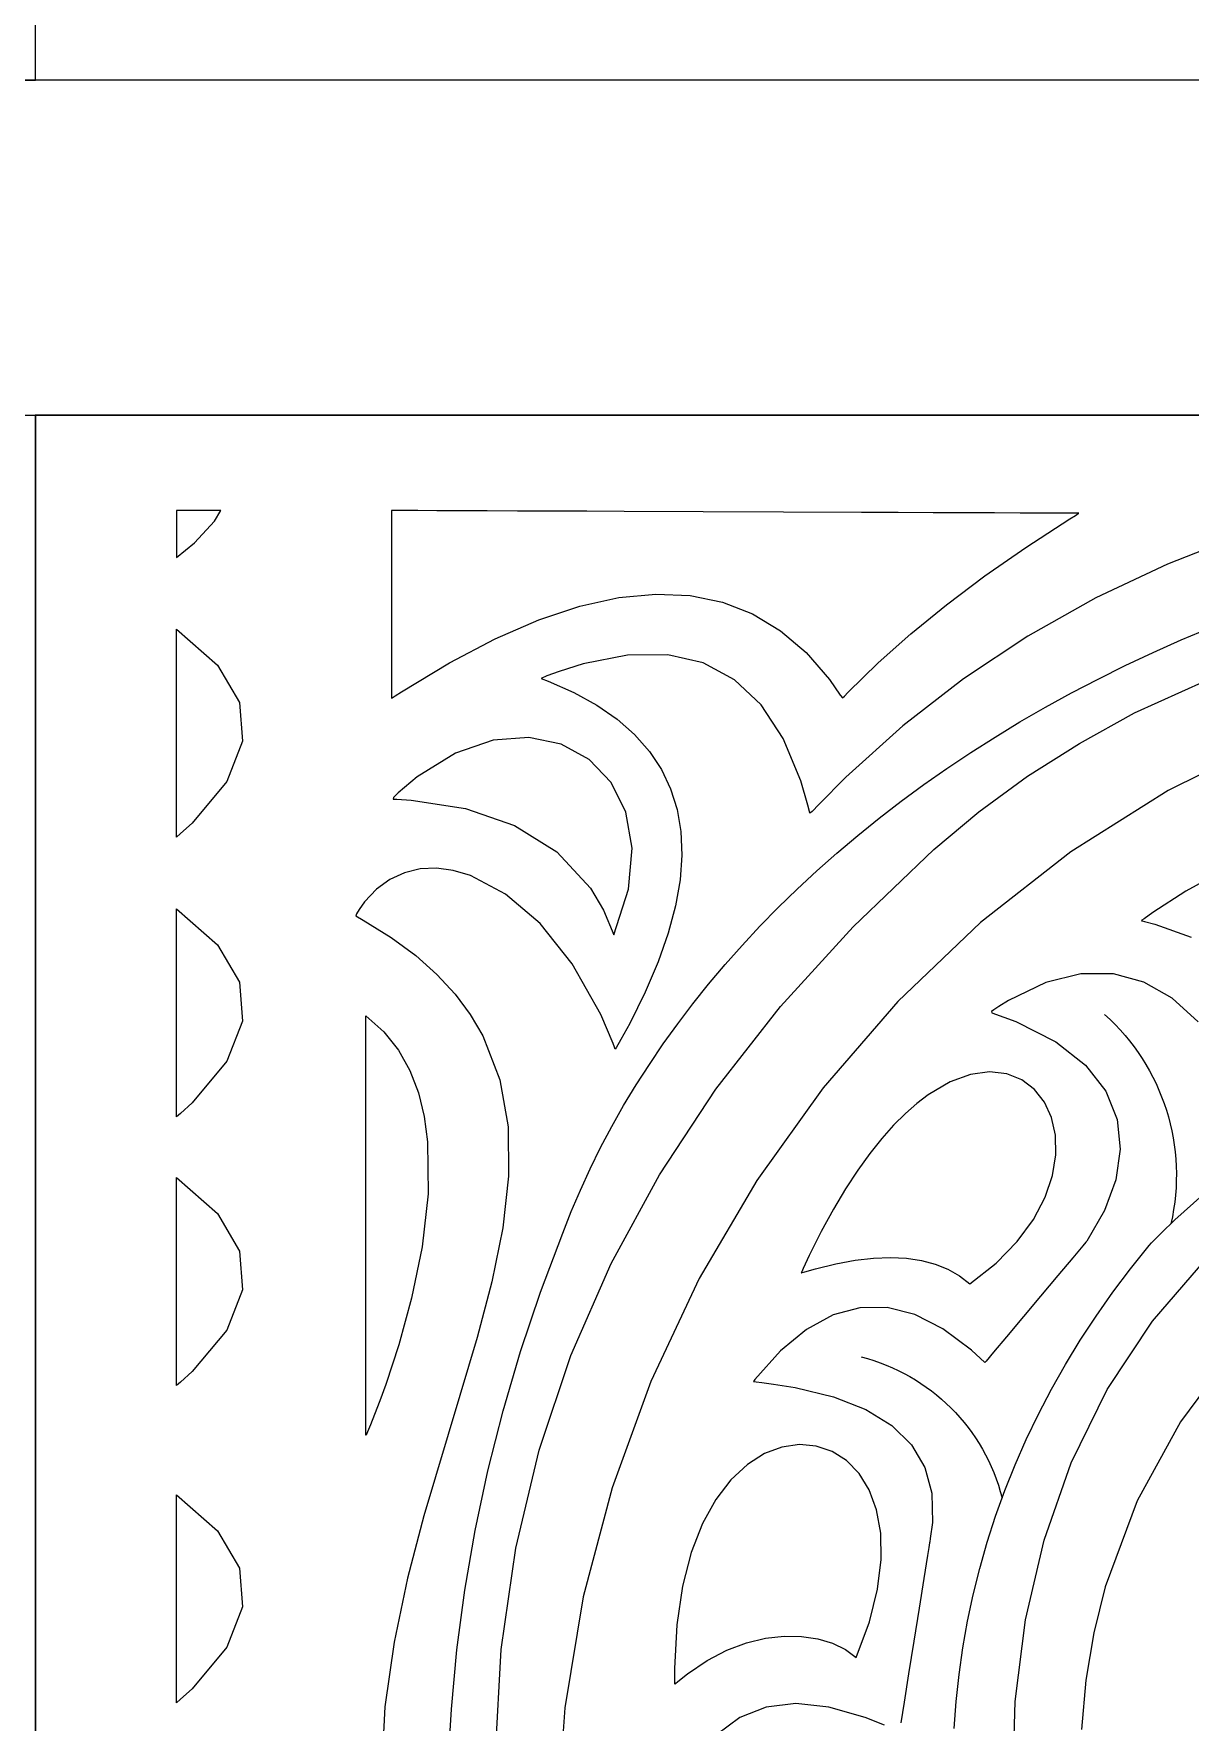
# Model space of a CAD drawing. Header units: inches. Extents: x 249 to 1192, y -18 to 440.
# Drawn here: x 621.908 to 622.253, y 261.748 to 262.252 of the extents above; entities that cross this region are included whole.
import ezdxf

# ---------------------------------------------------------------- set-up
doc = ezdxf.new("R2010")
doc.units = ezdxf.units.IN
doc.header["$MEASUREMENT"] = 0
doc.layers.add('KACA', color=141, linetype='Continuous', lineweight=30)
doc.layers.add('KOLOM', color=5, linetype='Continuous')

# ---------------------------------------------------------------- blocks, each defined once
blk = doc.blocks.new('GORGA')
blk.add_lwpolyline([(366.59218, 151.19092), (367.59218, 151.19092), (367.59218, 149.19092), (366.59218, 149.19092)], close=True)
blk.add_lwpolyline([(366.59218, 151.19092), (367.59218, 151.19092), (367.59218, 149.19092), (366.59218, 149.19092)], close=True)
at = {"lineweight": 9}
for points in [[(367.24496, 151.00982), (367.2528, 151.01685), (367.26124, 151.02168), (367.2703, 151.02415), (367.28002, 151.02414), (367.29044, 151.02152), (367.3016, 151.01614), (367.3045, 151.01436), (367.30597, 151.01339), (367.30671, 151.01289), (367.30656, 151.01249), (367.29942, 151.0099), (367.28752, 151.00388), (367.27864, 150.99688), (367.27259, 150.98909), (367.26918, 150.98068), (367.26823, 150.97182), (367.26954, 150.9627), (367.27294, 150.9535), (367.27823, 150.94438), (367.27853, 150.94402), (367.27939, 150.943), (367.28246, 150.93934), (367.28688, 150.9341), (367.29203, 150.92797), (367.30223, 150.91584), (367.30609, 150.91125), (367.30834, 150.90857), (367.30869, 150.90816), (367.3127, 150.91185), (367.32122, 150.91821), (367.3296, 150.92243), (367.33787, 150.92453), (367.34601, 150.92449), (367.35402, 150.92232), (367.36192, 150.91803), (367.36968, 150.9116), (367.37733, 150.90304), (367.3778, 150.90244), (367.377, 150.90232), (367.37525, 150.90213), (367.37184, 150.90171), (367.36537, 150.90068), (367.35385, 150.89789), (367.34422, 150.89411), (367.33647, 150.88933), (367.33061, 150.88357), (367.32664, 150.87683), (367.32456, 150.86909), (367.32436, 150.86036), (367.32497, 150.85563), (367.32515, 150.85465), (367.32516, 150.8546), (367.32521, 150.85429), (367.32543, 150.85289), (367.3258, 150.85057), (367.3269, 150.8437), (367.32832, 150.83479), (367.32989, 150.82493), (367.33144, 150.81521), (367.33279, 150.80673), (367.33377, 150.8006)], [(367.33861, 150.79988), (367.34439, 150.8022), (367.35524, 150.80529), (367.3651, 150.80631), (367.37399, 150.80527), (367.3819, 150.80217), (367.38883, 150.79701)], [(367.23181, 151.1552), (367.25416, 151.14646), (367.27551, 151.13637), (367.29581, 151.12495), (367.31505, 151.11221), (367.33319, 151.09817), (367.3502, 151.08285), (367.35827, 151.07472), (367.36024, 151.07264), (367.36093, 151.0721), (367.36105, 151.07258), (367.36153, 151.07449), (367.36366, 151.08175), (367.36893, 151.09435), (367.37553, 151.10441), (367.38348, 151.11194), (367.39277, 151.11693), (367.40339, 151.11938), (367.41536, 151.1193), (367.42866, 151.11668), (367.43582, 151.11442), (367.43952, 151.11306), (367.44114, 151.11231), (367.43909, 151.11153), (367.4314, 151.10813), (367.42453, 151.10433), (367.41848, 151.10013), (367.41326, 151.09554), (367.40885, 151.09055), (367.40528, 151.08515), (367.40252, 151.07937), (367.40058, 151.07318), (367.39947, 151.06659), (367.39918, 151.05961), (367.39971, 151.05223), (367.40107, 151.04444), (367.40325, 151.03627), (367.40625, 151.02769), (367.41007, 151.01871), (367.41471, 151.00934), (367.41734, 151.0045), (367.41874, 151.00205), (367.41906, 151.00167), (367.41928, 151.00224), (367.41971, 151.00338), (367.4234, 151.01205), (367.4319, 151.02714), (367.44151, 151.03915), (367.45178, 151.04797), (367.46225, 151.05351), (367.46742, 151.05501), (367.47247, 151.05566), (367.47735, 151.05544), (367.48199, 151.05433), (367.48634, 151.05233), (367.49034, 151.04942), (367.49393, 151.04559), (367.49556, 151.04332), (367.49633, 151.0421), (367.49653, 151.04143), (367.49428, 151.04017), (367.48595, 151.03499), (367.47864, 151.02958), (367.4723, 151.02393), (367.46689, 151.01806), (367.46235, 151.01198), (367.45864, 151.00568), (367.45348, 150.99246), (367.45104, 150.97846), (367.45089, 150.96373), (367.45266, 150.9483), (367.45594, 150.93222), (367.46033, 150.91555), (367.46544, 150.89831), (367.47622, 150.86235), (367.48109, 150.84372), (367.4851, 150.82471), (367.48783, 150.80537), (367.4889, 150.78574)], [(367.24496, 151.00982), (367.2528, 151.01685), (367.26124, 151.02168), (367.2703, 151.02415), (367.28002, 151.02414), (367.29044, 151.02152), (367.3016, 151.01614), (367.3045, 151.01436), (367.30597, 151.01339), (367.30671, 151.01289), (367.30656, 151.01249), (367.29942, 151.0099), (367.28752, 151.00388), (367.27864, 150.99688), (367.27259, 150.98909), (367.26918, 150.98068), (367.26823, 150.97182), (367.26954, 150.9627), (367.27294, 150.9535), (367.27823, 150.94438), (367.27853, 150.94402), (367.27939, 150.943), (367.28246, 150.93934), (367.28688, 150.9341), (367.29203, 150.92797), (367.30223, 150.91584), (367.30609, 150.91125), (367.30834, 150.90857), (367.30869, 150.90816), (367.3127, 150.91185), (367.32122, 150.91821), (367.3296, 150.92243), (367.33787, 150.92453), (367.34601, 150.92449), (367.35402, 150.92232), (367.36192, 150.91803), (367.36968, 150.9116), (367.37733, 150.90304), (367.3778, 150.90244), (367.377, 150.90232), (367.37525, 150.90213), (367.37184, 150.90171), (367.36537, 150.90068), (367.35385, 150.89789), (367.34422, 150.89411), (367.33647, 150.88933), (367.33061, 150.88357), (367.32664, 150.87683), (367.32456, 150.86909), (367.32436, 150.86036), (367.32497, 150.85563), (367.32515, 150.85465), (367.32516, 150.8546), (367.32521, 150.85429), (367.32543, 150.85289), (367.3258, 150.85057), (367.3269, 150.8437), (367.32832, 150.83479), (367.32989, 150.82493), (367.33144, 150.81521), (367.33279, 150.80673), (367.33377, 150.8006)], [(367.33861, 150.79988), (367.34439, 150.8022), (367.35524, 150.80529), (367.3651, 150.80631), (367.37399, 150.80527), (367.3819, 150.80217), (367.38883, 150.79701)], [(367.23181, 151.1552), (367.25416, 151.14646), (367.27551, 151.13637), (367.29581, 151.12495), (367.31505, 151.11221), (367.33319, 151.09817), (367.3502, 151.08285), (367.35827, 151.07472), (367.36024, 151.07264), (367.36093, 151.0721), (367.36105, 151.07258), (367.36153, 151.07449), (367.36366, 151.08175), (367.36893, 151.09435), (367.37553, 151.10441), (367.38348, 151.11194), (367.39277, 151.11693), (367.40339, 151.11938), (367.41536, 151.1193), (367.42866, 151.11668), (367.43582, 151.11442), (367.43952, 151.11306), (367.44114, 151.11231), (367.43909, 151.11153), (367.4314, 151.10813), (367.42453, 151.10433), (367.41848, 151.10013), (367.41326, 151.09554), (367.40885, 151.09055), (367.40528, 151.08515), (367.40252, 151.07937), (367.40058, 151.07318), (367.39947, 151.06659), (367.39918, 151.05961), (367.39971, 151.05223), (367.40107, 151.04444), (367.40325, 151.03627), (367.40625, 151.02769), (367.41007, 151.01871), (367.41471, 151.00934), (367.41734, 151.0045), (367.41874, 151.00205), (367.41906, 151.00167), (367.41928, 151.00224), (367.41971, 151.00338), (367.4234, 151.01205), (367.4319, 151.02714), (367.44151, 151.03915), (367.45178, 151.04797), (367.46225, 151.05351), (367.46742, 151.05501), (367.47247, 151.05566), (367.47735, 151.05544), (367.48199, 151.05433), (367.48634, 151.05233), (367.49034, 151.04942), (367.49393, 151.04559), (367.49556, 151.04332), (367.49633, 151.0421), (367.49653, 151.04143), (367.49428, 151.04017), (367.48595, 151.03499), (367.47864, 151.02958), (367.4723, 151.02393), (367.46689, 151.01806), (367.46235, 151.01198), (367.45864, 151.00568), (367.45348, 150.99246), (367.45104, 150.97846), (367.45089, 150.96373), (367.45266, 150.9483), (367.45594, 150.93222), (367.46033, 150.91555), (367.46544, 150.89831), (367.47622, 150.86235), (367.48109, 150.84372), (367.4851, 150.82471), (367.48783, 150.80537), (367.4889, 150.78574)], [(367.4347, 150.94673), (367.43219, 150.95317), (367.42947, 150.95958), (367.42654, 150.96595), (367.42341, 150.97227), (367.42008, 150.97856), (367.41654, 150.9848), (367.41281, 150.99099), (367.40887, 150.99713), (367.40474, 151.00321), (367.40041, 151.00923), (367.39589, 151.01519), (367.39117, 151.02108), (367.38626, 151.0269), (367.38116, 151.03265), (367.37587, 151.03833), (367.37039, 151.04392), (367.36473, 151.04944), (367.35889, 151.05487), (367.35286, 151.06021), (367.34664, 151.06545), (367.34025, 151.0706), (367.33368, 151.07566), (367.32693, 151.08061), (367.32001, 151.08546), (367.31291, 151.09019), (367.30564, 151.09482), (367.2982, 151.09933), (367.29059, 151.10372), (367.28281, 151.10799), (367.27486, 151.11214), (367.26675, 151.11616), (367.25847, 151.12004), (367.25003, 151.1238), (367.24143, 151.12741)], [(367.31784, 150.79894), (367.31726, 150.80697), (367.3164, 150.81498), (367.31527, 150.82295), (367.31387, 150.8309), (367.31219, 150.8388), (367.31023, 150.84666), (367.308, 150.85448), (367.30549, 150.86224), (367.3027, 150.86995), (367.29964, 150.8776), (367.2963, 150.88518), (367.29269, 150.89269), (367.28879, 150.90014), (367.28462, 150.9075), (367.28018, 150.91478), (367.27545, 150.92198), (367.27045, 150.92909), (367.26517, 150.9361), (367.25962, 150.94301), (367.2589, 150.94387), (367.25807, 150.94478), (367.25602, 150.94677), (367.25191, 150.95069), (367.24357, 150.95823)], [(367.4347, 150.94673), (367.43219, 150.95317), (367.42947, 150.95958), (367.42654, 150.96595), (367.42341, 150.97227), (367.42008, 150.97856), (367.41654, 150.9848), (367.41281, 150.99099), (367.40887, 150.99713), (367.40474, 151.00321), (367.40041, 151.00923), (367.39589, 151.01519), (367.39117, 151.02108), (367.38626, 151.0269), (367.38116, 151.03265), (367.37587, 151.03833), (367.37039, 151.04392), (367.36473, 151.04944), (367.35889, 151.05487), (367.35286, 151.06021), (367.34664, 151.06545), (367.34025, 151.0706), (367.33368, 151.07566), (367.32693, 151.08061), (367.32001, 151.08546), (367.31291, 151.09019), (367.30564, 151.09482), (367.2982, 151.09933), (367.29059, 151.10372), (367.28281, 151.10799), (367.27486, 151.11214), (367.26675, 151.11616), (367.25847, 151.12004), (367.25003, 151.1238), (367.24143, 151.12741)], [(367.31784, 150.79894), (367.31726, 150.80697), (367.3164, 150.81498), (367.31527, 150.82295), (367.31387, 150.8309), (367.31219, 150.8388), (367.31023, 150.84666), (367.308, 150.85448), (367.30549, 150.86224), (367.3027, 150.86995), (367.29964, 150.8776), (367.2963, 150.88518), (367.29269, 150.89269), (367.28879, 150.90014), (367.28462, 150.9075), (367.28018, 150.91478), (367.27545, 150.92198), (367.27045, 150.92909), (367.26517, 150.9361), (367.25962, 150.94301), (367.2589, 150.94387), (367.25807, 150.94478), (367.25602, 150.94677), (367.25191, 150.95069), (367.24357, 150.95823)], [(367.45485, 150.79142), (367.45307, 150.82251), (367.4487, 150.85268), (367.44176, 150.88194), (367.43228, 150.91027), (367.42031, 150.93769), (367.40586, 150.96419), (367.38897, 150.98977), (367.36967, 151.01443), (367.34799, 151.03818), (367.32391, 151.06128), (367.31048, 151.07254), (367.29596, 151.0831), (367.28044, 151.09294), (367.26399, 151.10204), (367.22863, 151.11792)], [(367.30033, 150.78247), (367.29964, 150.80697), (367.29656, 150.83129), (367.291, 150.85512), (367.28288, 150.87814), (367.27213, 150.90004), (367.25865, 150.92052), (367.24238, 150.93925)], [(367.23443, 150.91175), (367.25027, 150.89044), (367.26319, 150.86689), (367.27275, 150.84115), (367.27614, 150.82747), (367.27853, 150.81327), (367.27986, 150.79855)], [(367.22275, 151.09426), (367.25392, 151.07891), (367.28305, 151.06056), (367.31001, 151.03946), (367.3347, 151.0159), (367.35699, 150.99015), (367.37678, 150.96249), (367.39395, 150.93319), (367.40839, 150.90251), (367.41997, 150.87074), (367.42859, 150.83815), (367.43413, 150.80502), (367.43647, 150.77161)], [(367.45485, 150.79142), (367.45307, 150.82251), (367.4487, 150.85268), (367.44176, 150.88194), (367.43228, 150.91027), (367.42031, 150.93769), (367.40586, 150.96419), (367.38897, 150.98977), (367.36967, 151.01443), (367.34799, 151.03818), (367.32391, 151.06128), (367.31048, 151.07254), (367.29596, 151.0831), (367.28044, 151.09294), (367.26399, 151.10204), (367.22863, 151.11792)], [(367.30033, 150.78247), (367.29964, 150.80697), (367.29656, 150.83129), (367.291, 150.85512), (367.28288, 150.87814), (367.27213, 150.90004), (367.25865, 150.92052), (367.24238, 150.93925)], [(367.23443, 150.91175), (367.25027, 150.89044), (367.26319, 150.86689), (367.27275, 150.84115), (367.27614, 150.82747), (367.27853, 150.81327), (367.27986, 150.79855)], [(367.22275, 151.09426), (367.25392, 151.07891), (367.28305, 151.06056), (367.31001, 151.03946), (367.3347, 151.0159), (367.35699, 150.99015), (367.37678, 150.96249), (367.39395, 150.93319), (367.40839, 150.90251), (367.41997, 150.87074), (367.42859, 150.83815), (367.43413, 150.80502), (367.43647, 150.77161)], [(367.23938, 151.05394), (367.24866, 151.04882), (367.25857, 151.04242), (367.26114, 151.04061), (367.26179, 151.04014), (367.26194, 151.03997), (367.26175, 151.03993), (367.26098, 151.03974), (367.25796, 151.03895), (367.24703, 151.03506)], [(367.23938, 151.05394), (367.24866, 151.04882), (367.25857, 151.04242), (367.26114, 151.04061), (367.26179, 151.04014), (367.26194, 151.03997), (367.26175, 151.03993), (367.26098, 151.03974), (367.25796, 151.03895), (367.24703, 151.03506)], [(367.469, 150.78709), (367.468, 150.80467), (367.46631, 150.82237), (367.46393, 150.84015), (367.46085, 150.85798), (367.45706, 150.87583), (367.45256, 150.89366), (367.44734, 150.91145), (367.44138, 150.92915), (367.4347, 150.94673)], [(367.469, 150.78709), (367.468, 150.80467), (367.46631, 150.82237), (367.46393, 150.84015), (367.46085, 150.85798), (367.45706, 150.87583), (367.45256, 150.89366), (367.44734, 150.91145), (367.44138, 150.92915), (367.4347, 150.94673)]]:
    blk.add_lwpolyline(points, dxfattribs=at)
for points in [[(367.48584, 151.16245), (367.48584, 151.16147), (367.48584, 151.15877), (367.48584, 151.15465), (367.48584, 151.14945), (367.48584, 151.13705), (367.48584, 151.12413), (367.48584, 151.11829), (367.48584, 151.11327), (367.48584, 151.10941), (367.48584, 151.10703), (367.48584, 151.10649), (367.48584, 151.1064), (367.48565, 151.10652), (367.48473, 151.10713), (367.48289, 151.10832), (367.46857, 151.11698), (367.45491, 151.12413), (367.44192, 151.12976), (367.4296, 151.13386), (367.41795, 151.13645), (367.40697, 151.13751), (367.39666, 151.13705), (367.38701, 151.13508), (367.37804, 151.13158), (367.36973, 151.12656), (367.36209, 151.12002), (367.35512, 151.11196), (367.35189, 151.10736), (367.35116, 151.10651), (367.35063, 151.10706), (367.34957, 151.10816), (367.34059, 151.11694), (367.33078, 151.12565), (367.32016, 151.13431), (367.30871, 151.1429), (367.29644, 151.15144), (367.28335, 151.15992), (367.28165, 151.16097), (367.2808, 151.1615), (367.28064, 151.16161), (367.28096, 151.16161), (367.28293, 151.16162), (367.28655, 151.16163), (367.29166, 151.16165), (367.29813, 151.16168), (367.30579, 151.16171), (367.31452, 151.16175), (367.32415, 151.16178), (367.33455, 151.16183), (367.34556, 151.16187), (367.36885, 151.16197), (367.39284, 151.16207), (367.41636, 151.16216), (367.42758, 151.16221), (367.43824, 151.16225), (367.4482, 151.16229), (367.45731, 151.16233), (367.46541, 151.16236), (367.47237, 151.16239), (367.47804, 151.16241), (367.48228, 151.16243), (367.48492, 151.16244), (367.48584, 151.16245)], [(367.48584, 151.16245), (367.48584, 151.16147), (367.48584, 151.15877), (367.48584, 151.15465), (367.48584, 151.14945), (367.48584, 151.13705), (367.48584, 151.12413), (367.48584, 151.11829), (367.48584, 151.11327), (367.48584, 151.10941), (367.48584, 151.10703), (367.48584, 151.10649), (367.48584, 151.1064), (367.48565, 151.10652), (367.48473, 151.10713), (367.48289, 151.10832), (367.46857, 151.11698), (367.45491, 151.12413), (367.44192, 151.12976), (367.4296, 151.13386), (367.41795, 151.13645), (367.40697, 151.13751), (367.39666, 151.13705), (367.38701, 151.13508), (367.37804, 151.13158), (367.36973, 151.12656), (367.36209, 151.12002), (367.35512, 151.11196), (367.35189, 151.10736), (367.35116, 151.10651), (367.35063, 151.10706), (367.34957, 151.10816), (367.34059, 151.11694), (367.33078, 151.12565), (367.32016, 151.13431), (367.30871, 151.1429), (367.29644, 151.15144), (367.28335, 151.15992), (367.28165, 151.16097), (367.2808, 151.1615), (367.28064, 151.16161), (367.28096, 151.16161), (367.28293, 151.16162), (367.28655, 151.16163), (367.29166, 151.16165), (367.29813, 151.16168), (367.30579, 151.16171), (367.31452, 151.16175), (367.32415, 151.16178), (367.33455, 151.16183), (367.34556, 151.16187), (367.36885, 151.16197), (367.39284, 151.16207), (367.41636, 151.16216), (367.42758, 151.16221), (367.43824, 151.16225), (367.4482, 151.16229), (367.45731, 151.16233), (367.46541, 151.16236), (367.47237, 151.16239), (367.47804, 151.16241), (367.48228, 151.16243), (367.48492, 151.16244), (367.48584, 151.16245)], [(367.55009, 151.16245), (367.55009, 151.15637), (367.55009, 151.14838), (367.54467, 151.15279), (367.53877, 151.15926), (367.53686, 151.16245), (367.53994, 151.16245), (367.54438, 151.16245), (367.54836, 151.16245)], [(367.55009, 151.16245), (367.55009, 151.15637), (367.55009, 151.14838), (367.54467, 151.15279), (367.53877, 151.15926), (367.53686, 151.16245), (367.53994, 151.16245), (367.54438, 151.16245), (367.54836, 151.16245)], [(367.55009, 151.12706), (367.53787, 151.1163), (367.53129, 151.10513), (367.53036, 151.09355), (367.53505, 151.08156), (367.54539, 151.06916), (367.54885, 151.066), (367.55009, 151.06498), (367.55009, 151.06564), (367.55009, 151.07465), (367.55009, 151.10741), (367.55009, 151.12133), (367.55009, 151.12706)], [(367.55009, 151.12706), (367.53787, 151.1163), (367.53129, 151.10513), (367.53036, 151.09355), (367.53505, 151.08156), (367.54539, 151.06916), (367.54885, 151.066), (367.55009, 151.06498), (367.55009, 151.06564), (367.55009, 151.07465), (367.55009, 151.10741), (367.55009, 151.12133), (367.55009, 151.12706)], [(367.41952, 151.03577), (367.41511, 151.04939), (367.41404, 151.06168), (367.4159, 151.07239), (367.4203, 151.08128), (367.42685, 151.08812), (367.43516, 151.09265), (367.44484, 151.09465), (367.4555, 151.09386), (367.46675, 151.09004), (367.47818, 151.08297), (367.48385, 151.07813), (367.48525, 151.07678), (367.48536, 151.0763), (367.48429, 151.07627), (367.48004, 151.07602), (367.46379, 151.07352), (367.44911, 151.06844), (367.4365, 151.06058), (367.42647, 151.04975), (367.42258, 151.04317), (367.41952, 151.03577)], [(367.41952, 151.03577), (367.41511, 151.04939), (367.41404, 151.06168), (367.4159, 151.07239), (367.4203, 151.08128), (367.42685, 151.08812), (367.43516, 151.09265), (367.44484, 151.09465), (367.4555, 151.09386), (367.46675, 151.09004), (367.47818, 151.08297), (367.48385, 151.07813), (367.48525, 151.07678), (367.48536, 151.0763), (367.48429, 151.07627), (367.48004, 151.07602), (367.46379, 151.07352), (367.44911, 151.06844), (367.4365, 151.06058), (367.42647, 151.04975), (367.42258, 151.04317), (367.41952, 151.03577)], [(367.55009, 151.04354), (367.53787, 151.03278), (367.53129, 151.02161), (367.53036, 151.01003), (367.53505, 150.99804), (367.54539, 150.98564), (367.54885, 150.98248), (367.55009, 150.98146), (367.55009, 150.98212), (367.55009, 150.99112), (367.55009, 151.02388), (367.55009, 151.03781), (367.55009, 151.04354)], [(367.55009, 151.04354), (367.53787, 151.03278), (367.53129, 151.02161), (367.53036, 151.01003), (367.53505, 150.99804), (367.54539, 150.98564), (367.54885, 150.98248), (367.55009, 150.98146), (367.55009, 150.98212), (367.55009, 150.99112), (367.55009, 151.02388), (367.55009, 151.03781), (367.55009, 151.04354)], [(367.49351, 151.01158), (367.48812, 151.00686), (367.48376, 151.0014), (367.48035, 150.99528), (367.47783, 150.98863), (367.47611, 150.98152), (367.4751, 150.97405), (367.47495, 150.95847), (367.47675, 150.94264), (367.47987, 150.92737), (367.48369, 150.91342), (367.48757, 150.90159), (367.48935, 150.89671), (367.4909, 150.89266), (367.49216, 150.88953), (367.49305, 150.88741), (367.49348, 150.88641), (367.49351, 150.88643), (367.49351, 150.88775), (367.49351, 150.89051), (367.49351, 150.89456), (367.49351, 150.89974), (367.49351, 150.90591), (367.49351, 150.92056), (367.49351, 150.93728), (367.49351, 150.97195), (367.49351, 150.98743), (367.49351, 150.99417), (367.49351, 151.00002), (367.49351, 151.00485), (367.49351, 151.00849), (367.49351, 151.01078), (367.49351, 151.01158)], [(367.49351, 151.01158), (367.48812, 151.00686), (367.48376, 151.0014), (367.48035, 150.99528), (367.47783, 150.98863), (367.47611, 150.98152), (367.4751, 150.97405), (367.47495, 150.95847), (367.47675, 150.94264), (367.47987, 150.92737), (367.48369, 150.91342), (367.48757, 150.90159), (367.48935, 150.89671), (367.4909, 150.89266), (367.49216, 150.88953), (367.49305, 150.88741), (367.49348, 150.88641), (367.49351, 150.88643), (367.49351, 150.88775), (367.49351, 150.89051), (367.49351, 150.89456), (367.49351, 150.89974), (367.49351, 150.90591), (367.49351, 150.92056), (367.49351, 150.93728), (367.49351, 150.97195), (367.49351, 150.98743), (367.49351, 150.99417), (367.49351, 151.00002), (367.49351, 151.00485), (367.49351, 151.00849), (367.49351, 151.01078), (367.49351, 151.01158)], [(367.31316, 150.93157), (367.30534, 150.93778), (367.29905, 150.94425), (367.2942, 150.95086), (367.29071, 150.95747), (367.28851, 150.96394), (367.28751, 150.97015), (367.28763, 150.97595), (367.28878, 150.98122), (367.2909, 150.98582), (367.29388, 150.98962), (367.29766, 150.99248), (367.30215, 150.99427), (367.30728, 150.99485), (367.31294, 150.9941), (367.31908, 150.99187), (367.3256, 150.98803), (367.32898, 150.98547), (367.33243, 150.98245), (367.33593, 150.97897), (367.33947, 150.975), (367.34305, 150.97053), (367.34666, 150.96554), (367.35028, 150.96001), (367.3539, 150.95393), (367.35752, 150.94728), (367.36112, 150.94005), (367.36292, 150.93621), (367.36336, 150.93522), (367.36349, 150.9349), (367.36344, 150.93491), (367.36324, 150.93497), (367.36244, 150.93522), (367.35926, 150.93613), (367.35317, 150.93762), (367.3474, 150.93868), (367.34197, 150.93931), (367.33686, 150.9395), (367.33209, 150.93926), (367.32764, 150.93859), (367.32353, 150.93748), (367.31974, 150.93595), (367.31629, 150.93398), (367.31316, 150.93157)], [(367.31316, 150.93157), (367.30534, 150.93778), (367.29905, 150.94425), (367.2942, 150.95086), (367.29071, 150.95747), (367.28851, 150.96394), (367.28751, 150.97015), (367.28763, 150.97595), (367.28878, 150.98122), (367.2909, 150.98582), (367.29388, 150.98962), (367.29766, 150.99248), (367.30215, 150.99427), (367.30728, 150.99485), (367.31294, 150.9941), (367.31908, 150.99187), (367.3256, 150.98803), (367.32898, 150.98547), (367.33243, 150.98245), (367.33593, 150.97897), (367.33947, 150.975), (367.34305, 150.97053), (367.34666, 150.96554), (367.35028, 150.96001), (367.3539, 150.95393), (367.35752, 150.94728), (367.36112, 150.94005), (367.36292, 150.93621), (367.36336, 150.93522), (367.36349, 150.9349), (367.36344, 150.93491), (367.36324, 150.93497), (367.36244, 150.93522), (367.35926, 150.93613), (367.35317, 150.93762), (367.3474, 150.93868), (367.34197, 150.93931), (367.33686, 150.9395), (367.33209, 150.93926), (367.32764, 150.93859), (367.32353, 150.93748), (367.31974, 150.93595), (367.31629, 150.93398), (367.31316, 150.93157)], [(367.55009, 150.96334), (367.53787, 150.95257), (367.53129, 150.9414), (367.53036, 150.92982), (367.53505, 150.91783), (367.54539, 150.90544), (367.54885, 150.90227), (367.55009, 150.90126), (367.55009, 150.90191), (367.55009, 150.91092), (367.55009, 150.94368), (367.55009, 150.9576), (367.55009, 150.96334)], [(367.55009, 150.96334), (367.53787, 150.95257), (367.53129, 150.9414), (367.53036, 150.92982), (367.53505, 150.91783), (367.54539, 150.90544), (367.54885, 150.90227), (367.55009, 150.90126), (367.55009, 150.90191), (367.55009, 150.91092), (367.55009, 150.94368), (367.55009, 150.9576), (367.55009, 150.96334)], [(367.34713, 150.8201), (367.34318, 150.83071), (367.34072, 150.84045), (367.33963, 150.84929), (367.33977, 150.85719), (367.34101, 150.86414), (367.34322, 150.87008), (367.34626, 150.87499), (367.34999, 150.87884), (367.3543, 150.88159), (367.35903, 150.88321), (367.36406, 150.88366), (367.36926, 150.88291), (367.37448, 150.88094), (367.37961, 150.87769), (367.38449, 150.87315), (367.38901, 150.86728), (367.39303, 150.86004), (367.3964, 150.8514), (367.39901, 150.84133), (367.40071, 150.82979), (367.40137, 150.81676), (367.40136, 150.81326), (367.40135, 150.81237), (367.40128, 150.81212), (367.4011, 150.81228), (367.40039, 150.81291), (367.39751, 150.81524), (367.39165, 150.8192), (367.38575, 150.82225), (367.37989, 150.82444), (367.37415, 150.82582), (367.36862, 150.82644), (367.36339, 150.82637), (367.35854, 150.82564), (367.35415, 150.82432), (367.35032, 150.82246), (367.34713, 150.8201)], [(367.34713, 150.8201), (367.34318, 150.83071), (367.34072, 150.84045), (367.33963, 150.84929), (367.33977, 150.85719), (367.34101, 150.86414), (367.34322, 150.87008), (367.34626, 150.87499), (367.34999, 150.87884), (367.3543, 150.88159), (367.35903, 150.88321), (367.36406, 150.88366), (367.36926, 150.88291), (367.37448, 150.88094), (367.37961, 150.87769), (367.38449, 150.87315), (367.38901, 150.86728), (367.39303, 150.86004), (367.3964, 150.8514), (367.39901, 150.84133), (367.40071, 150.82979), (367.40137, 150.81676), (367.40136, 150.81326), (367.40135, 150.81237), (367.40128, 150.81212), (367.4011, 150.81228), (367.40039, 150.81291), (367.39751, 150.81524), (367.39165, 150.8192), (367.38575, 150.82225), (367.37989, 150.82444), (367.37415, 150.82582), (367.36862, 150.82644), (367.36339, 150.82637), (367.35854, 150.82564), (367.35415, 150.82432), (367.35032, 150.82246), (367.34713, 150.8201)], [(367.55009, 150.86867), (367.53787, 150.85791), (367.53129, 150.84674), (367.53036, 150.83516), (367.53505, 150.82317), (367.54539, 150.81078), (367.54885, 150.80761), (367.55009, 150.8066), (367.55009, 150.80725), (367.55009, 150.81626), (367.55009, 150.84902), (367.55009, 150.86294), (367.55009, 150.86867)], [(367.55009, 150.86867), (367.53787, 150.85791), (367.53129, 150.84674), (367.53036, 150.83516), (367.53505, 150.82317), (367.54539, 150.81078), (367.54885, 150.80761), (367.55009, 150.8066), (367.55009, 150.80725), (367.55009, 150.81626), (367.55009, 150.84902), (367.55009, 150.86294), (367.55009, 150.86867)]]:
    blk.add_lwpolyline(points, close=True, dxfattribs=at)
for points in [[(367.27291, 151.01203, 0.273524), (367.25316, 150.94951)], [(367.27291, 151.01203, 0.273524), (367.25316, 150.94951)], [(367.34565, 150.90981, 0.275428), (367.30354, 150.86773)], [(367.34565, 150.90981, 0.275428), (367.30354, 150.86773)]]:
    blk.add_lwpolyline(points, format="xyb", dxfattribs=at)
blk = doc.blocks.new('tampak depan')
at = {"layer": 'KOLOM'}
for points in [[(707.59818, 337.56691), (708.59818, 337.56691), (708.59818, 337.06691), (707.59818, 337.06691)], [(708.64818, 337.06691), (707.54818, 337.06691), (707.54818, 336.96691), (708.64818, 336.96691)], [(707.59818, 336.96691), (708.59818, 336.96691), (708.59818, 334.96691), (707.59818, 334.96691)]]:
    blk.add_lwpolyline(points, close=True, dxfattribs=at)
blk.add_lwpolyline([(700.59818, 337.06691), (707.59818, 337.06691)], dxfattribs=at)
at = {"layer": 'KACA', "xscale": -1}
blk.add_blockref('GORGA', (1075.19036, 185.776), dxfattribs=at)

msp = doc.modelspace()

# ---------------------------------------------------------------- block references
at = {"layer": 'KOLOM'}
msp.add_blockref('tampak depan', (-85.68993, -74.82902), dxfattribs=at)

doc.saveas('drawing.dxf')
